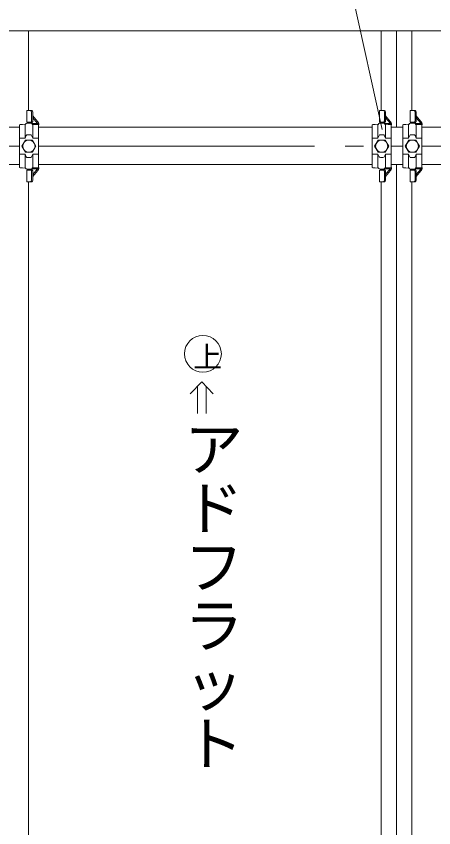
# Model space of a CAD drawing. Units: millimetres, scale not verified. Extents: x -10062 to 10062, y -6938 to 6938.
# Drawn here: x 6175 to 6720, y -2410 to -1351 of the extents above; entities that cross this region are included whole.
import ezdxf
from ezdxf.enums import TextEntityAlignment as Align

# ---------------------------------------------------------------- set-up
doc = ezdxf.new("R2010")
doc.units = ezdxf.units.MM
doc.header["$LTSCALE"] = 40
doc.linetypes.add('DASHED1', pattern=[1.8, 1.2, -0.6])
doc.linetypes.add('DOUBLE_CHAIN2', pattern=[12.8, 9, -1, 0.6, -0.6, 0.6, -1])
for name, color, linetype, lineweight in [('0-0_(2m)標準ｱﾄﾞﾌﾗッﾄ', 7, 'Continuous', 9), ('1-2_KANAGU', 2, 'Continuous', 9), ('1-8_仮囲い', 7, 'Continuous', 9), ('1-9_図面枠', 7, 'Continuous', 9)]:
    doc.layers.add(name, color=color, linetype=linetype, lineweight=lineweight)
doc.styles.add('@ＭＳ ゴシック', font='')
doc.styles.get('@ＭＳ ゴシック').set_extended_font_data('@MS Gothic')

msp = doc.modelspace()

# ---------------------------------------------------------------- linework, layer by layer
at = {"layer": '0-0_(2m)標準ｱﾄﾞﾌﾗッﾄ'}
for p, q in [((9170.98, -1370.16), (3170.98, -1370.16)), ((6190.98, -1370.16), (6190.98, -1474.1)), ((6650.98, -1370.16), (6650.98, -1474.1)), ((6670.98, -1370.16), (6670.98, -1495.86)), ((6690.98, -1370.16), (6690.98, -1474.1)), ((6670.98, -1544.46), (6670.98, -3195.86)), ((6190.98, -1566.92), (6190.98, -3174.1)), ((6650.98, -1566.92), (6650.98, -3174.1)), ((6690.98, -1566.92), (6690.98, -3174.1))]:
    msp.add_line(p, q, dxfattribs=at)
at = {"layer": '1-2_KANAGU'}
for p, q in [((6188.68, -1474.1), (6195.29, -1474.1)), ((6188.68, -1489.3), (6188.68, -1474.1)), ((6195.08, -1476.1), (6195.08, -1479.03)), ((6196.7, -1476.1), (6196.7, -1480.98)), ((6203.19, -1488.77), (6196.7, -1480.98)), ((6648.68, -1474.05), (6655.29, -1474.05)), ((6648.68, -1489.25), (6648.68, -1474.05)), ((6655.08, -1476.05), (6655.08, -1478.97)), ((6656.7, -1476.05), (6656.7, -1480.92)), ((6663.19, -1488.71), (6656.7, -1480.92)), ((6688.68, -1474.1), (6695.29, -1474.1)), ((6688.68, -1489.3), (6688.68, -1474.1)), ((6695.08, -1476.1), (6695.08, -1479.03)), ((6696.7, -1476.1), (6696.7, -1480.98)), ((6703.19, -1488.77), (6696.7, -1480.98)), ((6183, -1492.16), (6187.2, -1491.91)), ((6187.98, -1491.16), (6186.88, -1492.22)), ((6188.68, -1489.3), (6189.19, -1489.3)), ((6190.96, -1490.14), (6201.85, -1490.84)), ((6195.17, -1491.16), (6196.27, -1492.22)), ((6195.24, -1491.22), (6203.44, -1491.75)), ((6196.13, -1492.08), (6204.08, -1492.59)), ((6202.46, -1490.65), (6196.7, -1483.74)), ((6204.08, -1548.4), (6204.08, -1492.59)), ((6639.08, -1548.31), (6639.08, -1492.6)), ((6643, -1492.1), (6647.2, -1491.85)), ((6647.98, -1491.1), (6646.88, -1492.16)), ((6648.68, -1489.25), (6649.19, -1489.25)), ((6650.96, -1490.08), (6661.85, -1490.79)), ((6655.17, -1491.1), (6656.27, -1492.16)), ((6655.24, -1491.16), (6663.44, -1491.69)), ((6656.13, -1492.02), (6664.08, -1492.54)), ((6662.46, -1490.59), (6656.7, -1483.68)), ((6664.08, -1548.35), (6664.08, -1492.54)), ((6683, -1492.16), (6687.2, -1491.91)), ((6687.98, -1491.16), (6686.88, -1492.22)), ((6688.68, -1489.3), (6689.19, -1489.3)), ((6690.96, -1490.14), (6701.85, -1490.84)), ((6695.17, -1491.16), (6696.27, -1492.22)), ((6695.24, -1491.22), (6703.44, -1491.75)), ((6696.13, -1492.08), (6704.08, -1492.59)), ((6702.46, -1490.65), (6696.7, -1483.74)), ((6704.08, -1548.4), (6704.08, -1492.59)), ((6179.08, -1548.37), (6179.08, -1492.66)), ((6186.58, -1492.93), (6186.58, -1510.05)), ((6196.58, -1492.93), (6196.58, -1510.05)), ((6646.58, -1492.88), (6646.58, -1509.99)), ((6656.58, -1492.88), (6656.58, -1509.99)), ((6679.08, -1548.37), (6679.08, -1492.66)), ((6686.58, -1492.93), (6686.58, -1510.05)), ((6696.58, -1492.93), (6696.58, -1510.05)), ((6179.08, -1510.05), (6186.58, -1510.05)), ((6188.11, -1506.74), (6186.58, -1510.05)), ((6189.92, -1505.58), (6193.23, -1505.58)), ((6639.08, -1509.99), (6646.58, -1509.99)), ((6648.11, -1506.68), (6646.58, -1509.99)), ((6649.92, -1505.52), (6653.23, -1505.52)), ((6679.08, -1510.05), (6686.58, -1510.05)), ((6688.11, -1506.74), (6686.58, -1510.05)), ((6689.92, -1505.58), (6693.23, -1505.58)), ((6179.08, -1530.98), (6186.58, -1530.98)), ((6188.11, -1534.29), (6186.58, -1530.98)), ((6186.58, -1548.1), (6186.58, -1530.98)), ((6196.58, -1548.1), (6196.58, -1530.98)), ((6639.08, -1530.92), (6646.58, -1530.92)), ((6648.11, -1534.24), (6646.58, -1530.92)), ((6646.58, -1548.04), (6646.58, -1530.92)), ((6656.58, -1548.04), (6656.58, -1530.92)), ((6679.08, -1530.98), (6686.58, -1530.98)), ((6688.11, -1534.29), (6686.58, -1530.98)), ((6686.58, -1548.1), (6686.58, -1530.98)), ((6696.58, -1548.1), (6696.58, -1530.98)), ((6189.92, -1535.45), (6193.23, -1535.45)), ((6649.92, -1535.39), (6653.23, -1535.39)), ((6689.92, -1535.45), (6693.23, -1535.45)), ((6183, -1548.87), (6187.2, -1549.12)), ((6187.98, -1549.87), (6186.88, -1548.82)), ((6188.68, -1551.72), (6189.19, -1551.72)), ((6188.68, -1551.72), (6188.68, -1566.92)), ((6190.96, -1550.89), (6201.85, -1550.18)), ((6195.17, -1549.87), (6196.27, -1548.82)), ((6195.24, -1549.81), (6203.44, -1549.28)), ((6196.13, -1548.95), (6204.08, -1548.44)), ((6202.46, -1550.38), (6196.7, -1557.29)), ((6203.19, -1552.26), (6196.7, -1560.05)), ((6643, -1548.81), (6647.2, -1549.06)), ((6647.98, -1549.82), (6646.88, -1548.76)), ((6648.68, -1551.67), (6649.19, -1551.67)), ((6648.68, -1551.67), (6648.68, -1566.87)), ((6650.96, -1550.83), (6661.85, -1550.13)), ((6655.17, -1549.82), (6656.27, -1548.76)), ((6655.24, -1549.75), (6663.44, -1549.22)), ((6656.13, -1548.89), (6664.08, -1548.38)), ((6662.46, -1550.32), (6656.7, -1557.23)), ((6663.19, -1552.2), (6656.7, -1559.99)), ((6683, -1548.87), (6687.2, -1549.12)), ((6687.98, -1549.87), (6686.88, -1548.82)), ((6688.68, -1551.72), (6689.19, -1551.72)), ((6688.68, -1551.72), (6688.68, -1566.92)), ((6690.96, -1550.89), (6701.85, -1550.18)), ((6695.17, -1549.87), (6696.27, -1548.82)), ((6695.24, -1549.81), (6703.44, -1549.28)), ((6696.13, -1548.95), (6704.08, -1548.44)), ((6702.46, -1550.38), (6696.7, -1557.29)), ((6703.19, -1552.26), (6696.7, -1560.05)), ((6195.08, -1564.92), (6195.08, -1562)), ((6196.7, -1564.92), (6196.7, -1560.05)), ((6655.08, -1564.87), (6655.08, -1561.94)), ((6656.7, -1564.87), (6656.7, -1559.99)), ((6695.08, -1564.92), (6695.08, -1562)), ((6696.7, -1564.92), (6696.7, -1560.05)), ((6188.68, -1566.92), (6195.29, -1566.92)), ((6648.68, -1566.87), (6655.29, -1566.87)), ((6688.68, -1566.92), (6695.29, -1566.92))]:
    msp.add_line(p, q, dxfattribs=at)
at = {"layer": '1-2_KANAGU', "linetype": 'DASHED1'}
for p, q in [((6195.08, -1479.03), (6195.08, -1487.3)), ((6196.7, -1480.98), (6196.7, -1487.3)), ((6655.08, -1478.97), (6655.08, -1487.25)), ((6656.7, -1480.92), (6656.7, -1487.25)), ((6695.08, -1479.03), (6695.08, -1487.3)), ((6696.7, -1480.98), (6696.7, -1487.3)), ((6189.19, -1489.3), (6195.29, -1489.3)), ((6649.19, -1489.25), (6655.29, -1489.25)), ((6689.19, -1489.3), (6695.29, -1489.3)), ((6189.19, -1551.72), (6195.29, -1551.72)), ((6195.08, -1562), (6195.08, -1553.72)), ((6196.7, -1560.05), (6196.7, -1553.72)), ((6649.19, -1551.67), (6655.29, -1551.67)), ((6655.08, -1561.94), (6655.08, -1553.67)), ((6656.7, -1559.99), (6656.7, -1553.67)), ((6689.19, -1551.72), (6695.29, -1551.72)), ((6695.08, -1562), (6695.08, -1553.72)), ((6696.7, -1560.05), (6696.7, -1553.72))]:
    msp.add_line(p, q, dxfattribs=at)
at = {"layer": '1-2_KANAGU', "color": 4, "lineweight": 5}
for p, q in [((6182.38, -1520.52), (6186.98, -1512.55)), ((6186.98, -1512.55), (6196.18, -1512.55)), ((6196.18, -1512.55), (6200.78, -1520.52)), ((6642.38, -1520.46), (6646.98, -1512.49)), ((6646.98, -1512.49), (6656.18, -1512.49)), ((6656.18, -1512.49), (6660.78, -1520.46)), ((6682.38, -1520.52), (6686.98, -1512.55)), ((6686.98, -1512.55), (6696.18, -1512.55)), ((6696.18, -1512.55), (6700.78, -1520.52)), ((6186.98, -1528.48), (6182.38, -1520.52)), ((6200.78, -1520.52), (6196.18, -1528.48)), ((6646.98, -1528.42), (6642.38, -1520.46)), ((6660.78, -1520.46), (6656.18, -1528.42)), ((6686.98, -1528.48), (6682.38, -1520.52)), ((6700.78, -1520.52), (6696.18, -1528.48)), ((6196.18, -1528.48), (6186.98, -1528.48)), ((6656.18, -1528.42), (6646.98, -1528.42)), ((6696.18, -1528.48), (6686.98, -1528.48))]:
    msp.add_line(p, q, dxfattribs=at)
at = {"layer": '1-2_KANAGU'}
for points in [[(6195.04, -1506.74), (6196.58, -1510.05), (6204.08, -1510.05)], [(6655.04, -1506.68), (6656.58, -1509.99), (6664.08, -1509.99)], [(6695.04, -1506.74), (6696.58, -1510.05), (6704.08, -1510.05)], [(6195.04, -1534.29), (6196.58, -1530.98), (6204.08, -1530.98)], [(6655.04, -1534.24), (6656.58, -1530.92), (6664.08, -1530.92)], [(6695.04, -1534.29), (6696.58, -1530.98), (6704.08, -1530.98)]]:
    msp.add_lwpolyline(points, dxfattribs=at)
at = {"layer": '1-2_KANAGU', "color": 4, "lineweight": 5}
for centre in [(6191.58, -1520.52), (6651.58, -1520.46), (6691.58, -1520.52)]:
    msp.add_circle(centre, 7.97, dxfattribs=at)
at = {"layer": '1-2_KANAGU'}
for centre, radius, start, end in [((6187.58, -1492.93), 1, 134.006, 180), ((6189.58, -1492.81), 2.3, 93.937, 134.006), ((6189.19, -1490.54), 1.24, 2.469, 90), ((6193.58, -1492.81), 2.3, 45.994, 89.995), ((6195.58, -1492.93), 1, 0, 45.994), ((6647.58, -1492.88), 1, 134.006, 180), ((6649.58, -1492.75), 2.3, 93.937, 134.006), ((6649.19, -1490.49), 1.24, 2.469, 90), ((6653.58, -1492.75), 2.3, 45.994, 89.995), ((6655.58, -1492.88), 1, 0, 45.994), ((6687.58, -1492.93), 1, 134.006, 180), ((6689.58, -1492.81), 2.3, 93.937, 134.006), ((6689.19, -1490.54), 1.24, 2.469, 90), ((6693.58, -1492.81), 2.3, 45.994, 89.995), ((6695.58, -1492.93), 1, 0, 45.994), ((6189.92, -1507.58), 2, 90, 155.142), ((6193.23, -1507.58), 2, 24.858, 90), ((6649.92, -1507.52), 2, 90, 155.142), ((6653.23, -1507.52), 2, 24.858, 90), ((6689.92, -1507.58), 2, 90, 155.142), ((6693.23, -1507.58), 2, 24.858, 90), ((6189.92, -1533.45), 2, 204.858, 270), ((6193.23, -1533.45), 2, 270, 335.142), ((6649.92, -1533.39), 2, 204.858, 270), ((6653.23, -1533.39), 2, 270, 335.142), ((6689.92, -1533.45), 2, 204.858, 270), ((6693.23, -1533.45), 2, 270, 335.142), ((6187.58, -1548.1), 1, 180, 225.994), ((6189.58, -1548.22), 2.3, 225.994, 266.063), ((6189.19, -1550.48), 1.24, 270, 357.531), ((6193.58, -1548.22), 2.3, 270.005, 314.006), ((6195.58, -1548.1), 1, 314.006, 0), ((6647.58, -1548.04), 1, 180, 225.994), ((6649.58, -1548.16), 2.3, 225.994, 266.063), ((6649.19, -1550.43), 1.24, 270, 357.531), ((6653.58, -1548.16), 2.3, 270.005, 314.006), ((6655.58, -1548.04), 1, 314.006, 0), ((6687.58, -1548.1), 1, 180, 225.994), ((6689.58, -1548.22), 2.3, 225.994, 266.063), ((6689.19, -1550.48), 1.24, 270, 357.531), ((6693.58, -1548.22), 2.3, 270.005, 314.006), ((6695.58, -1548.1), 1, 314.006, 0)]:
    msp.add_arc(centre, radius, start, end, dxfattribs=at)
for centre, major_axis, ratio, start_param, end_param in [((6193.66, -1476.1), (0, 2), 0.707001, 4.712389, 6.2831853), ((6195.29, -1476.1), (0, 2), 0.707001, 4.712389, 6.2831853), ((6653.66, -1476.05), (0, 2), 0.707001, 4.712389, 6.2831853), ((6655.29, -1476.05), (0, 2), 0.707001, 4.712389, 6.2831853), ((6693.66, -1476.1), (0, 2), 0.707001, 4.712389, 6.2831853), ((6695.29, -1476.1), (0, 2), 0.707001, 4.712389, 6.2831853), ((6209.08, -1492.66), (-30, 0), 0.033603, 5.765587, 6.2831853), ((6191.58, -1490.58), (-2.93, 0), 0.034045, 3.9608415, 5.5404285), ((6202.33, -1490.84), (1.74, -1.85), 0.087542, 0, 1.5914235), ((6200.24, -1490.44), (3.75, -3.22), 0.663063, 0.0401523, 1.3363299), ((6669.08, -1492.6), (-30, 0), 0.033603, 5.765587, 6.2831853), ((6651.58, -1490.52), (-2.93, 0), 0.034045, 3.9608415, 5.5404285), ((6662.33, -1490.78), (1.74, -1.85), 0.087542, 0, 1.5914235), ((6660.24, -1490.38), (3.75, -3.22), 0.663063, 0.0401523, 1.3363299), ((6709.08, -1492.66), (-30, 0), 0.033603, 5.765587, 6.2831853), ((6691.58, -1490.58), (-2.93, 0), 0.034045, 3.9608415, 5.5404285), ((6702.33, -1490.84), (1.74, -1.85), 0.087542, 0, 1.5914235), ((6700.24, -1490.44), (3.75, -3.22), 0.663063, 0.0401523, 1.3363299), ((6209.08, -1548.37), (-30, 0), 0.033604, 6.2831853, 6.8007772), ((6191.58, -1550.45), (-2.93, 0), 0.034055, 0.7427079, 2.3223852), ((6202.33, -1550.19), (1.74, 1.85), 0.087549, 4.691762, 6.2831853), ((6200.24, -1550.59), (3.75, 3.22), 0.663063, 4.9468554, 6.243033), ((6669.08, -1548.31), (-30, 0), 0.033604, 6.2831853, 6.8007772), ((6651.58, -1550.39), (-2.93, 0), 0.034055, 0.7427079, 2.3223852), ((6662.33, -1550.14), (1.74, 1.85), 0.087549, 4.691762, 6.2831853), ((6660.24, -1550.53), (3.75, 3.22), 0.663063, 4.9468554, 6.243033), ((6709.08, -1548.37), (-30, 0), 0.033604, 6.2831853, 6.8007772), ((6691.58, -1550.45), (-2.93, 0), 0.034055, 0.7427079, 2.3223852), ((6702.33, -1550.19), (1.74, 1.85), 0.087549, 4.691762, 6.2831853), ((6700.24, -1550.59), (3.75, 3.22), 0.663063, 4.9468554, 6.243033), ((6193.66, -1564.92), (0, 2), 0.707001, 3.1415927, 4.712389), ((6195.29, -1564.92), (0, 2), 0.707001, 3.1415927, 4.712389), ((6653.66, -1564.87), (0, 2), 0.707001, 3.1415927, 4.712389), ((6655.29, -1564.87), (0, 2), 0.707001, 3.1415927, 4.712389), ((6693.66, -1564.92), (0, 2), 0.707001, 3.1415927, 4.712389), ((6695.29, -1564.92), (0, 2), 0.707001, 3.1415927, 4.712389)]:
    msp.add_ellipse(centre, major_axis=major_axis, ratio=ratio, start_param=start_param, end_param=end_param, dxfattribs=at)
at = {"layer": '1-2_KANAGU', "linetype": 'DASHED1'}
for centre, start_param, end_param in [((6193.66, -1487.3), 3.1415927, 4.712389), ((6195.29, -1487.3), 3.1415927, 4.712389), ((6653.66, -1487.25), 3.1415927, 4.712389), ((6655.29, -1487.25), 3.1415927, 4.712389), ((6693.66, -1487.3), 3.1415927, 4.712389), ((6695.29, -1487.3), 3.1415927, 4.712389), ((6193.66, -1553.72), 4.712389, 6.2831853), ((6195.29, -1553.72), 4.712389, 6.2831853), ((6653.66, -1553.67), 4.712389, 6.2831853), ((6655.29, -1553.67), 4.712389, 6.2831853), ((6693.66, -1553.72), 4.712389, 6.2831853), ((6695.29, -1553.72), 4.712389, 6.2831853)]:
    msp.add_ellipse(centre, major_axis=(0, 2), ratio=0.707001, start_param=start_param, end_param=end_param, dxfattribs=at)
at = {"layer": '1-8_仮囲い'}
for p, q in [((6164.08, -1495.86), (6179.08, -1495.86)), ((6204.08, -1495.86), (6639.08, -1495.86)), ((6664.08, -1495.86), (6679.08, -1495.86)), ((6704.08, -1495.86), (7139.08, -1495.86)), ((6164.08, -1544.5), (6179.08, -1544.5)), ((6204.08, -1544.5), (6639.08, -1544.5)), ((6664.08, -1544.5), (6679.08, -1544.5)), ((6704.08, -1544.5), (7139.08, -1544.5)), ((6416.98, -1828.06), (6402.05, -1843.74)), ((6416.98, -1828.06), (6431.9, -1843.74)), ((6411.3, -1833.83), (6411.3, -1869.05)), ((6422.66, -1833.83), (6422.66, -1869.05))]:
    msp.add_line(p, q, dxfattribs=at)
at = {"layer": '1-8_仮囲い', "linetype": 'DOUBLE_CHAIN2'}
for p, q in [((6164.08, -1520.44), (6179.08, -1520.44)), ((6204.08, -1520.5), (6639.08, -1520.5)), ((6664.08, -1520.44), (6679.08, -1520.44)), ((6704.08, -1520.5), (7007.55, -1520.5))]:
    msp.add_line(p, q, dxfattribs=at)
at = {"layer": '1-8_仮囲い'}
msp.add_circle((6418.51, -1791.29), 24.02, dxfattribs=at)
at = {"layer": '1-9_図面枠'}
msp.add_line((6652.24, -1498.83), (6461.96, -636.84), dxfattribs=at)

# ---------------------------------------------------------------- texts
at = {"layer": '1-8_仮囲い', "style": '@ＭＳ ゴシック'}
for s, height, p in [('上', 27.59, (6402.1, -1776.18)), ('アドフラット', 56.3, (6386.7, -1876.32))]:
    msp.add_text(s, height=height, rotation=270, dxfattribs=at).set_placement(p, align=Align.BOTTOM_LEFT)

doc.saveas('drawing.dxf')
